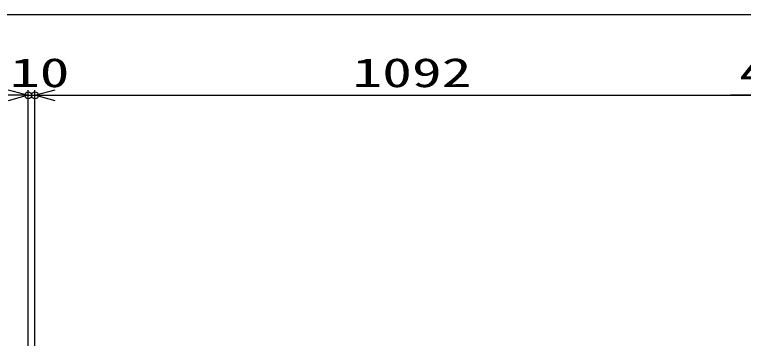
# Model space of a CAD drawing. Units: millimetres, scale not verified. Extents: x -4455 to 4455, y -3150 to 3150.
# Drawn here: x 1509 to 2590, y 239 to 720 of the extents above; entities that cross this region are included whole.
import ezdxf
from ezdxf.enums import TextEntityAlignment as Align

# ---------------------------------------------------------------- set-up
doc = ezdxf.new("R2010")
doc.units = ezdxf.units.MM
doc.header["$LTSCALE"] = 20
doc.header["$PDMODE"] = 32
doc.header["$PDSIZE"] = 10
doc.linetypes.add('USER2', pattern=[0.375, 0.25, -0.125])
doc.layers.add('0-0_寸法線', color=4, linetype='Continuous', lineweight=25)
doc.layers.add('0-1_0', color=3, linetype='USER2', lineweight=25)
doc.layers.add('0-2_DEFPOINTS', color=7, linetype='Continuous')
doc.styles.add('ＭＳ ゴシック', font='')
doc.styles.get('ＭＳ ゴシック').set_extended_font_data('MS Gothic')

# ---------------------------------------------------------------- blocks, each defined once
blk = doc.blocks.new('_Open30')
at = {"layer": '0-1_0', "color": 4, "linetype": 'Continuous'}
blk.add_line((0, 0), (-20, 0), dxfattribs=at)
blk.add_lwpolyline([(-20, 5.36), (0, 0), (-20, -5.36)], dxfattribs=at)

msp = doc.modelspace()

# ---------------------------------------------------------------- linework, layer by layer
at = {"layer": '0-0_寸法線'}
for p, q in [((393.89, 720.38), (2673.89, 720.38)), ((1528.89, 167.16), (1528.89, 607.88)), ((1528.89, 167.16), (1528.89, 607.88)), ((1538.89, 167.16), (1538.89, 607.88)), ((1538.89, 167.16), (1538.89, 607.88)), ((1528.89, 600.38), (1538.89, 600.38)), ((1568.89, 600.38), (2600.89, 600.38)), ((1568.89, 600.38), (1598.89, 600.38)), ((2600.89, 600.38), (2570.89, 600.38))]:
    msp.add_line(p, q, dxfattribs=at)
at = {"layer": '0-2_DEFPOINTS'}
for p in [(1528.89, 600.38), (1538.89, 600.38)]:
    msp.add_point(p, dxfattribs=at)

# ---------------------------------------------------------------- block references
at = {"layer": '0-0_寸法線', "xscale": 1.5, "yscale": 1.5}
msp.add_blockref('_Open30', (1528.89, 600.38), dxfattribs=at)
msp.add_blockref('_Open30', (1528.89, 600.38), dxfattribs=at)
at = {"layer": '0-0_寸法線', "xscale": 1.5, "yscale": 1.5, "rotation": 180}
msp.add_blockref('_Open30', (1538.89, 600.38), dxfattribs=at)
msp.add_blockref('_Open30', (1538.89, 600.38), dxfattribs=at)

# ---------------------------------------------------------------- texts
at = {"layer": '0-0_寸法線', "color": 2, "style": 'ＭＳ ゴシック', "width": 1.5}
for s, p in [('10', (1501.74, 599.55)), ('1092', (2009.89, 599.55)), ('42.8', (2583.69, 599.55))]:
    msp.add_text(s, height=43.26, dxfattribs=at).set_placement(p, align=Align.BOTTOM_LEFT)

doc.saveas('drawing.dxf')
